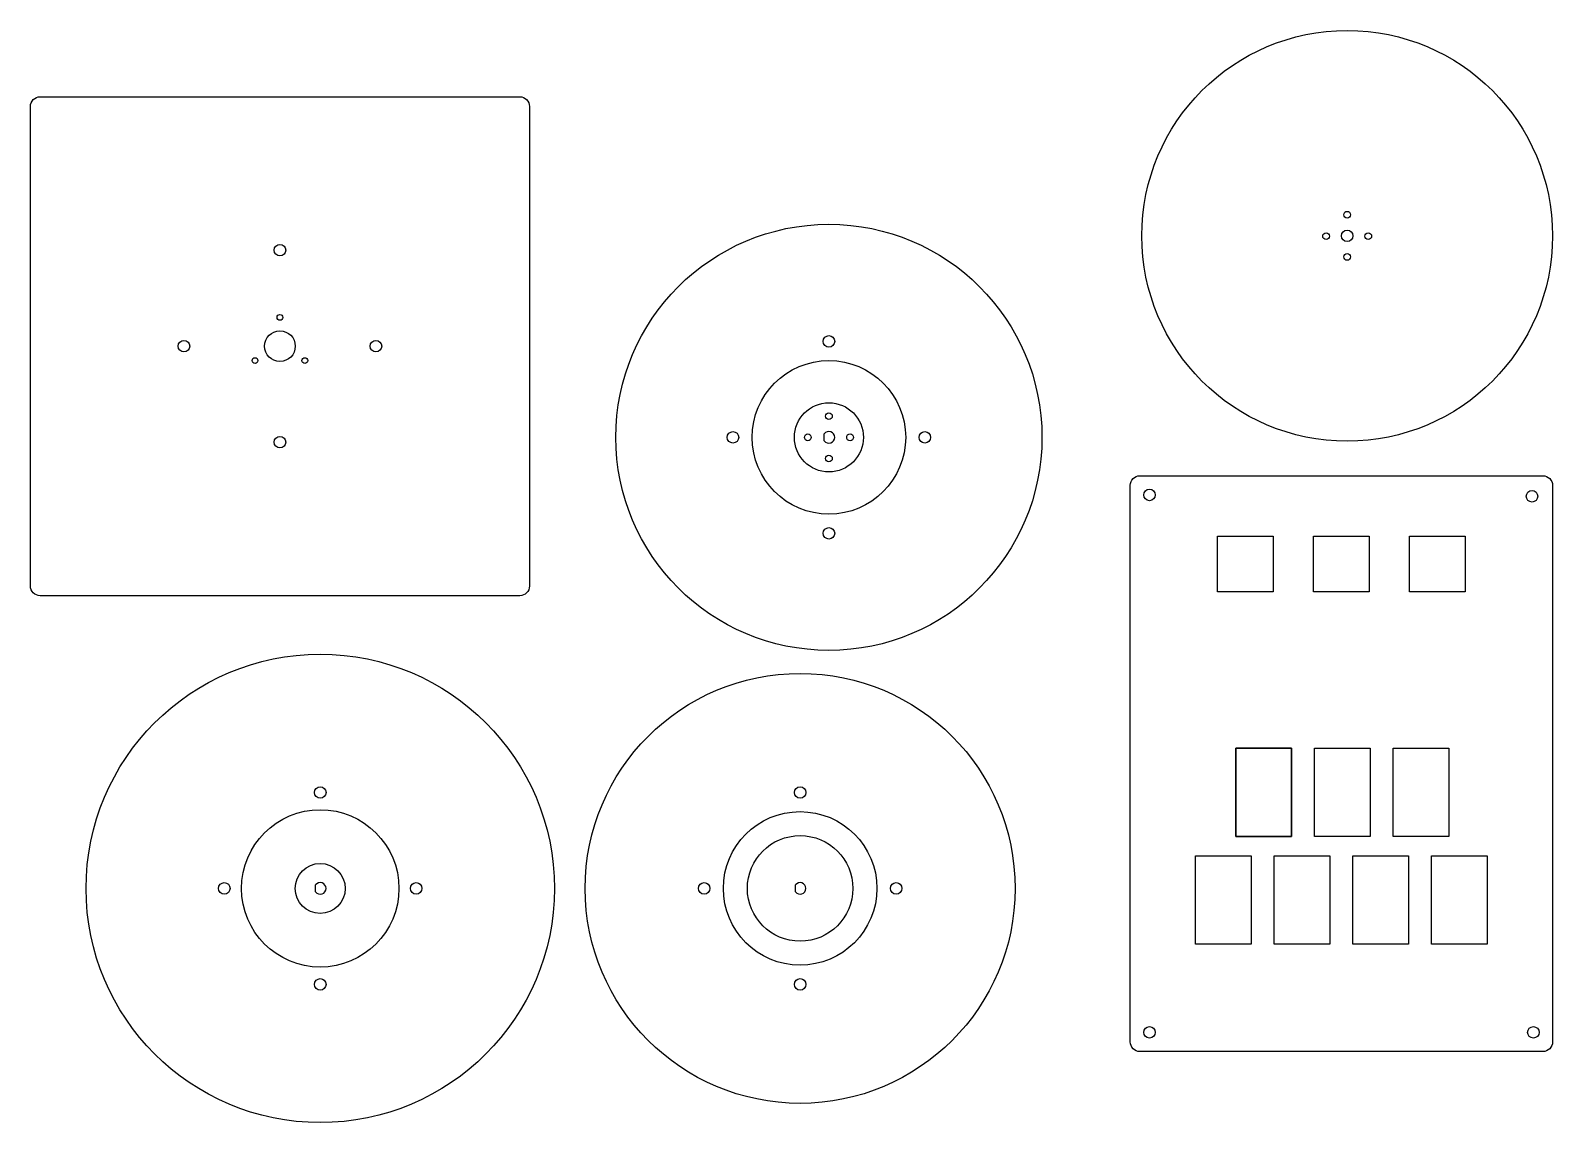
# Model space of a CAD drawing. Header units: millimetres. Extents: x 49 to 842, y -247 to 322.
import ezdxf

# ---------------------------------------------------------------- set-up
doc = ezdxf.new("R2010")
doc.units = ezdxf.units.MM
doc.layers.get('0').update_dxf_attribs({"linetype": 'CONTINUOUS'})

msp = doc.modelspace()

# ---------------------------------------------------------------- linework, layer by layer
for p, q in [((462.6, 108.2), (462.6, 111.8)), ((667.5, 58.5), (687.5, 58.5)), ((796.5, 29.5), (776.5, 29.5)), ((706, -52), (677, -52)), ((677, -52), (677, -98)), ((706, -98), (706, -52)), ((677, -98), (706, -98)), ((197.6, -126.8), (197.6, -123.2)), ((447.6, -126.8), (447.6, -123.2))]:
    msp.add_line(p, q)
for points in [[(304, 287.45, -0.414214), (309, 282.45), (309, 32.51, -0.414214), (304, 27.51), (54.02, 27.51, -0.414214), (49.02, 32.51), (49.02, 282.45, -0.414214), (54.02, 287.45)], [(622, -25), (622, 3), (622, 85, -0.414214), (627, 90), (837, 90, -0.414214), (842, 85), (842, 3), (842, -25), (842, -205, -0.414214), (837, -210), (627, -210, -0.414214), (622, -205)]]:
    msp.add_lwpolyline(points, format="xyb", close=True)
for points in [[(696.5, 58.5), (696.5, 29.5), (667.5, 29.5), (667.5, 58.5)], [(717.5, 58.5), (746.5, 58.5), (746.5, 29.5), (717.5, 29.5)], [(767.5, 29.5), (767.5, 58.5), (796.5, 58.5), (796.5, 29.5)], [(677, -52), (706, -52), (706, -98), (677, -98)], [(747, -98), (718, -98), (718, -52), (747, -52)], [(759, -98), (759, -52), (788, -52), (788, -98)], [(685, -154), (656, -154), (656, -108), (685, -108)], [(697, -154), (697, -108), (726, -108), (726, -154)], [(767, -108), (767, -154), (738, -154), (738, -108)], [(808, -108), (808, -154), (779, -154), (779, -108)]]:
    msp.add_lwpolyline(points, close=True)
for centre, radius in [((735, 215), 107), ((734.96, 226), 1.75), ((465, 110), 111), ((724, 214.85), 1.75), ((735, 215), 3), ((746, 214.85), 1.75), ((179, 207.51), 3), ((734.96, 204), 1.75), ((179, 172.51), 1.5), ((129, 157.51), 3), ((179, 157.51), 8), ((229, 157.51), 3), ((465, 160), 3), ((166.01, 150.01), 1.5), ((191.99, 150.01), 1.5), ((465, 110), 40), ((465, 110), 18), ((465, 121), 1.75), ((415, 110), 3), ((454, 110), 1.75), ((476, 110), 1.75), ((515, 110), 3), ((179, 107.51), 3), ((465, 99), 1.75), ((632, 80), 3), ((831.29, 79.29), 3), ((465, 60), 3), ((200, -125), 122), ((450, -125), 112), ((200, -75), 3), ((450, -75), 3), ((200, -125), 41), ((450, -125), 40), ((450, -125), 27.5), ((200, -125), 13), ((150, -125), 3), ((250, -125), 3), ((400, -125), 3), ((500, -125), 3), ((200, -175), 3), ((450, -175), 3), ((632, -200), 3), ((832, -200), 3)]:
    msp.add_circle(centre, radius)
for centre in [(465, 110), (200, -125), (450, -125)]:
    msp.add_arc(centre, 3, -143.13048, 143.13048)

doc.saveas('drawing.dxf')
